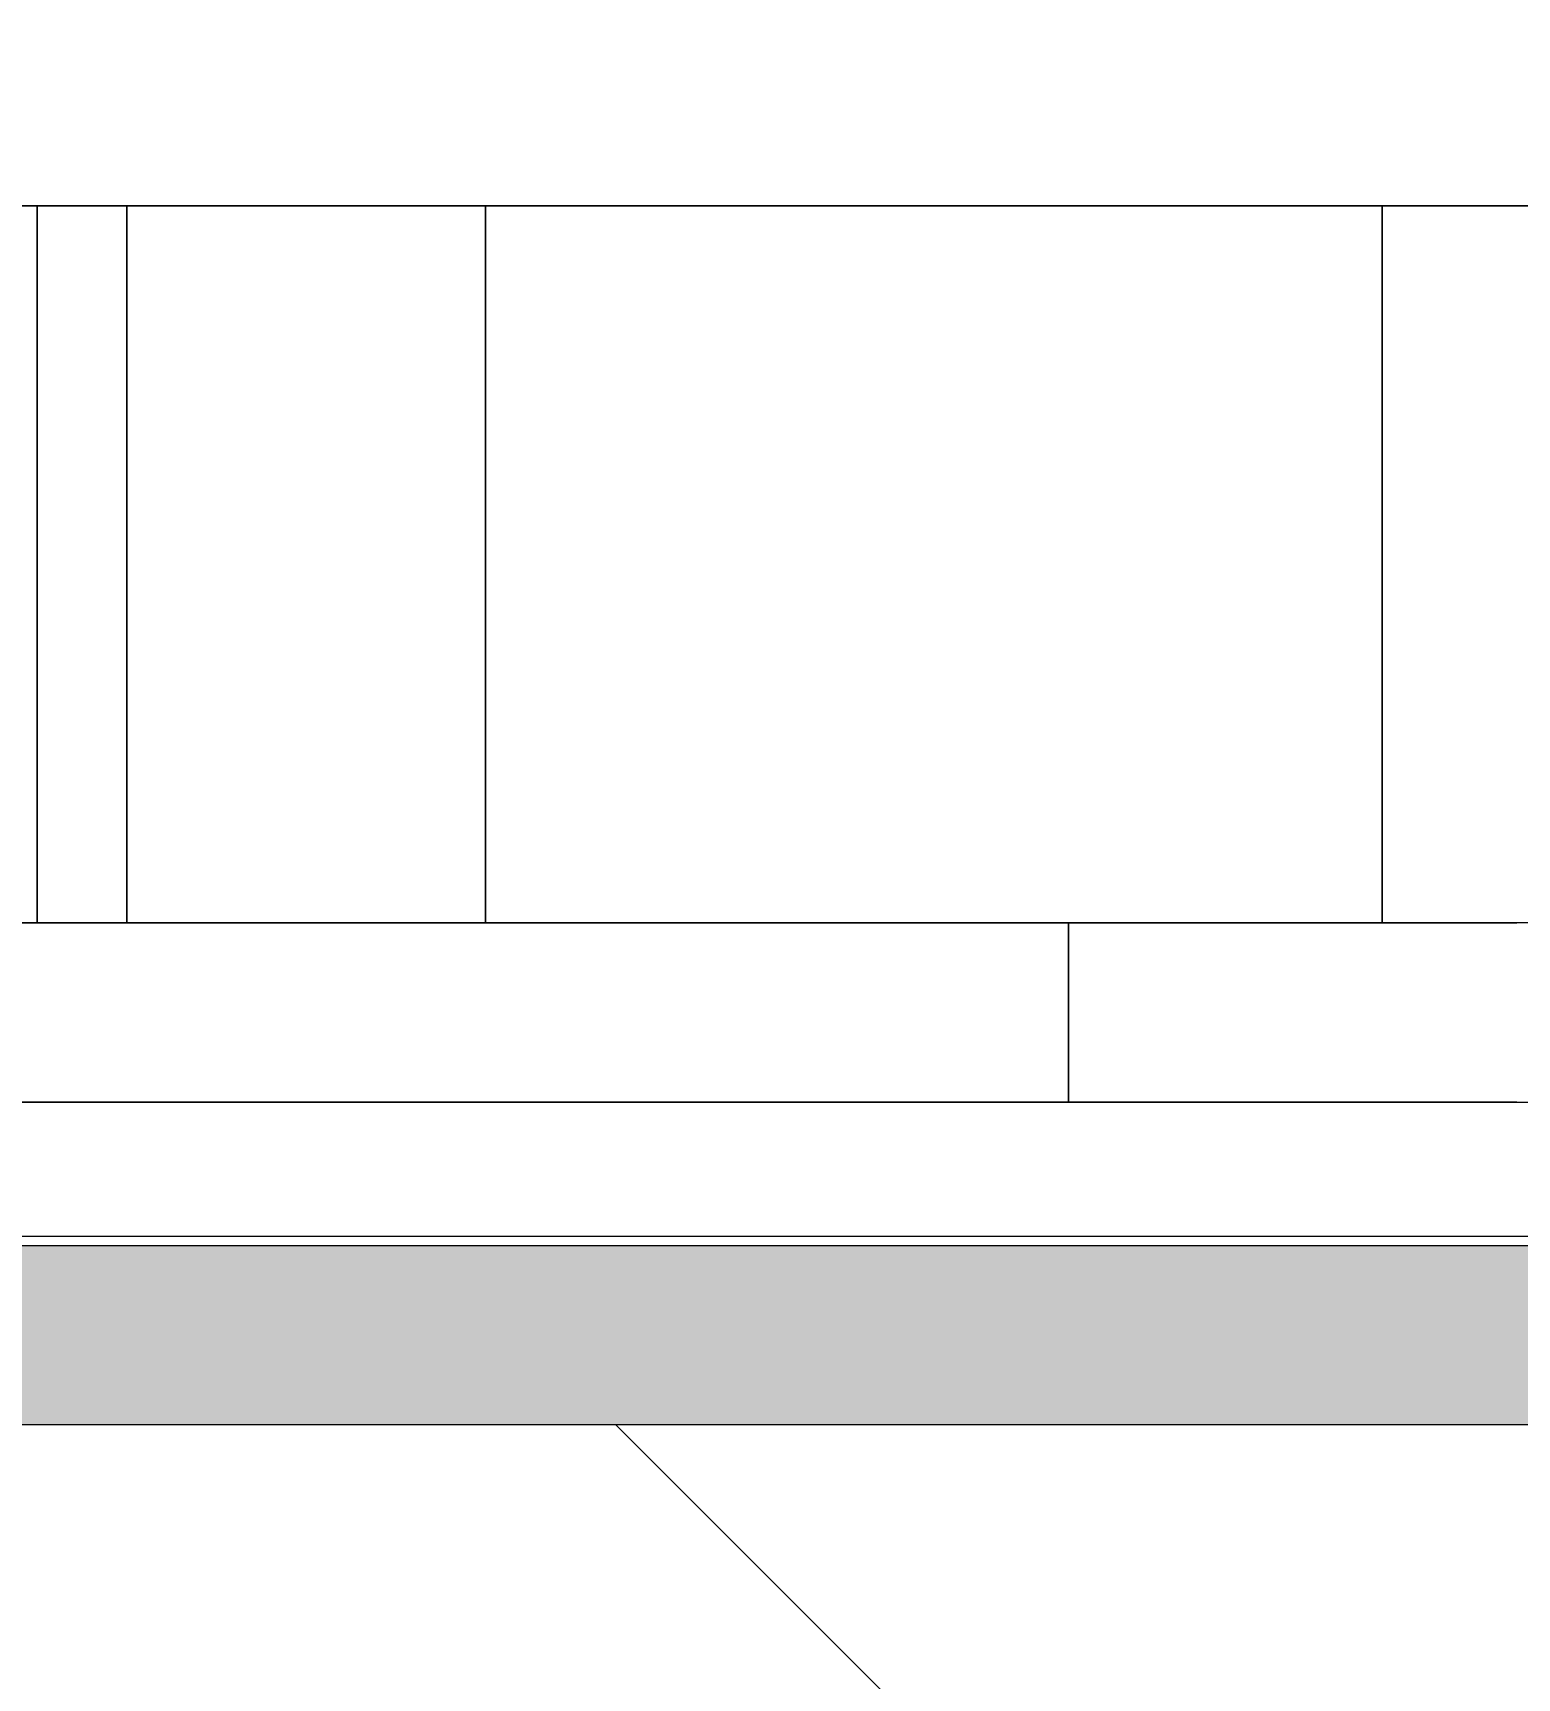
# Model space of a CAD drawing. Header units: millimetres. Extents: x -3724 to 231642, y -8553 to 29017.
# Drawn here: x 11127 to 11292.5, y 7871.7 to 8055.3 of the extents above; entities that cross this region are included whole.
import ezdxf

# ---------------------------------------------------------------- set-up
doc = ezdxf.new("R2010")
doc.units = ezdxf.units.MM
for name, color, linetype, lineweight in [('A-ANNO-DIMS', 7, 'Continuous', 9), ('A-ANNO-DIMS-100', 7, 'Continuous', 9), ('I-WALL', 7, 'Continuous', 9)]:
    doc.layers.add(name, color=color, linetype=linetype, lineweight=lineweight)
for name, color, linetype, lineweight, true_color in [('A-WALL-1', 9, 'Continuous', 9, 0x808080), ('A-WALL-FNSH-1', 9, 'Continuous', 9, 0x808080), ('I-FURN-1', 9, 'Continuous', 9, 0x808080)]:
    doc.layers.add(name, color=color, linetype=linetype, lineweight=lineweight, true_color=true_color)
doc.styles.add('ISOCPEUR', font='isocpeur.ttf', dxfattribs={"width": 0.9, "height": 250})
doc.styles.add('ISOCPEUR_1', font='isocpeur.ttf', dxfattribs={"width": 0.9, "height": 200})
doc.dimstyles.new('ISO-2_0_0_9К_Средний_округл2', dxfattribs={"dimscale": 304.8, "dimtxt": 199.196235, "dimasz": 0.492126, "dimexe": 0.393701, "dimexo": 0, "dimgap": 0, "dimtad": 1, "dimdec": 0, "dimrnd": 10, "dimzin": 0, "dimdsep": 46, "dimtxsty": 'ISOCPEUR_1', "dimblk1": 'OBLIQUE', "dimblk2": 'OBLIQUE', "dimsah": 1, "dimcen": 0.09, "dimdle": 0.393701, "dimazin": 0, "dimtfac": 1, "dimtdec": 4, "dimtix": 1, "dimtmove": 0, "dimatfit": 3, "dimfxl": 1, "dimtvp": 1, "dimtolj": 1, "dimtzin": 0, "dimarcsym": 2})
doc.dimstyles.new('ISO-2_5_0_9К_БОЛЬШОЙ', dxfattribs={"dimscale": 304.8, "dimtxt": 248.995294, "dimasz": 0.492126, "dimexe": 0.393701, "dimexo": 0.984252, "dimgap": 0, "dimtad": 1, "dimdec": 0, "dimrnd": 10, "dimzin": 0, "dimdsep": 46, "dimtxsty": 'ISOCPEUR', "dimblk1": 'OBLIQUE', "dimblk2": 'OBLIQUE', "dimsah": 1, "dimcen": 0.09, "dimdle": 0.393701, "dimazin": 0, "dimtfac": 1, "dimtdec": 4, "dimtix": 1, "dimtmove": 0, "dimatfit": 3, "dimfxl": 1, "dimtvp": 1, "dimtolj": 1, "dimtzin": 0, "dimarcsym": 2})

# ---------------------------------------------------------------- blocks, each defined once
blk = doc.blocks.new('Бизиборд лего - бизиборд 1_21б-32328682-План расстановки мебели и оборудования 1 этажа в осях 1-12')
at = {"layer": 'I-FURN-1'}
for p, q in [((935, 100), (675, 100)), ((675, 100), (935, 100)), ((895, 100), (885, 100)), ((885, 100), (885, 20)), ((885, 20), (885, 100)), ((885, 100), (895, 100)), ((935, 100), (895, 100)), ((895, 100), (935, 100)), ((935, 100), (895, 100)), ((895, 100), (895, 20)), ((895, 20), (895, 100)), ((895, 100), (935, 100)), ((1035, 100), (935, 100)), ((935, 100), (1035, 100)), ((1245, 100), (935, 100)), ((935, 100), (1245, 100)), ((935, 20), (935, 100)), ((935, 100), (935, 20)), ((1035, 20), (1035, 100)), ((1035, 100), (1035, 20)), ((1000, 20), (500, 20)), ((850, 20), (890, 20)), ((890, 20), (850, 20)), ((885, 20), (890, 20)), ((890, 20), (885, 20)), ((885, 20), (890, 20)), ((890, 20), (895, 20)), ((895, 20), (890, 20)), ((890, 20), (895, 20)), ((895, 20), (890, 20)), ((890, 20), (895, 20)), ((895, 20), (890, 20)), ((890, 20), (895, 20)), ((891.34, 20), (890, 20)), ((890, 20), (895, 20)), ((891.34, 20), (890, 20)), ((890, 20), (890.34, 20)), ((890.34, 20), (890, 20)), ((890, 20), (890.34, 20)), ((895, 20), (890, 20)), ((890, 20), (895, 20)), ((895, 20), (890, 20)), ((890, 20), (895, 20)), ((895, 20), (890, 20)), ((890, 20), (895, 20)), ((895, 20), (890, 20)), ((890, 20), (895, 20)), ((895, 20), (890, 20)), ((890, 20), (895, 20)), ((895, 20), (890, 20)), ((890, 20), (895, 20)), ((895, 20), (890, 20)), ((890, 20), (895, 20)), ((895, 20), (890, 20)), ((890, 20), (895, 20)), ((895, 20), (890, 20)), ((890, 20), (902.59, 20)), ((892.93, 20), (890, 20)), ((890, 20), (910, 20)), ((910, 20), (890, 20)), ((890, 20), (910, 20)), ((910, 20), (890, 20)), ((890, 20), (910, 20)), ((910, 20), (890, 20)), ((890, 20), (910, 20)), ((910, 20), (890, 20)), ((890, 20), (910, 20)), ((910, 20), (890, 20)), ((890, 20), (910, 20)), ((890.34, 20), (890, 20)), ((890, 20), (910, 20)), ((891.34, 20), (890, 20)), ((890, 20), (910, 20)), ((892.93, 20), (890, 20)), ((890, 20), (910, 20)), ((910, 20), (890, 20)), ((890, 20), (910, 20)), ((910, 20), (890, 20)), ((890, 20), (890.34, 20)), ((890.34, 20), (890, 20)), ((890.34, 20), (891.34, 20)), ((891.34, 20), (890.34, 20)), ((890.34, 20), (891.34, 20)), ((905, 20), (890.34, 20)), ((890.34, 20), (891.34, 20)), ((891.34, 20), (890.34, 20)), ((891.34, 20), (892.93, 20)), ((892.93, 20), (891.34, 20)), ((891.34, 20), (892.93, 20)), ((892.93, 20), (891.34, 20)), ((891.34, 20), (892.93, 20)), ((895, 20), (891.34, 20)), ((895, 20), (891.34, 20)), ((891.34, 20), (892.93, 20)), ((895, 20), (891.34, 20)), ((891.34, 20), (892.93, 20)), ((902.59, 20), (891.34, 20)), ((891.34, 20), (895, 20)), ((895, 20), (891.34, 20)), ((892.93, 20), (895, 20)), ((892.93, 20), (895, 20)), ((910, 20), (892.93, 20)), ((900, 20), (892.93, 20)), ((893.8, 20), (895, 20)), ((895, 20), (893.8, 20)), ((893.8, 20), (902.59, 20)), ((902.59, 20), (893.8, 20)), ((893.8, 20), (895, 20)), ((895, 20), (902.59, 20)), ((902.59, 20), (895, 20)), ((895, 20), (902.59, 20)), ((902.59, 20), (895, 20)), ((895, 20), (902.59, 20)), ((895, 20), (910, 20)), ((910, 20), (895, 20)), ((895, 20), (902.59, 20)), ((902.59, 20), (895, 20)), ((895, 20), (897.41, 20)), ((897.41, 20), (895, 20)), ((895, 20), (905, 20)), ((910, 20), (895, 20)), ((895, 20), (902.59, 20)), ((900, 20), (895, 20)), ((895, 20), (897.41, 20)), ((905, 20), (895, 20)), ((895, 20), (897.41, 20)), ((900, 20), (895, 20)), ((895, 20), (907.07, 20)), ((897.41, 20), (895, 20)), ((895, 20), (910, 20)), ((910, 20), (895, 20)), ((895, 20), (910, 20)), ((907.07, 20), (895, 20)), ((895, 20), (910, 20)), ((910, 20), (895, 20)), ((895, 20), (905, 20)), ((910, 20), (895, 20)), ((895, 20), (910, 20)), ((900, 20), (895, 20)), ((895, 20), (910, 20)), ((910, 20), (895, 20)), ((895, 20), (910, 20)), ((910, 20), (895, 20)), ((895, 20), (900, 20)), ((900, 20), (895, 20)), ((897.41, 20), (910, 20)), ((907.07, 20), (897.41, 20)), ((897.41, 20), (902.59, 20)), ((897.41, 20), (900, 20)), ((900, 20), (897.41, 20)), ((902.59, 20), (900, 20)), ((900, 20), (902.59, 20)), ((902.59, 20), (900, 20)), ((902.59, 20), (900, 20)), ((910, 20), (900, 20)), ((905, 20), (900, 20)), ((900, 20), (902.59, 20)), ((902.59, 20), (900, 20)), ((902.59, 20), (905, 20)), ((907.07, 20), (902.59, 20)), ((902.59, 20), (909.66, 20)), ((908.66, 20), (902.59, 20)), ((902.59, 20), (907.07, 20)), ((902.59, 20), (905, 20)), ((905, 20), (902.59, 20)), ((907.07, 20), (902.59, 20)), ((902.59, 20), (910, 20)), ((910, 20), (902.59, 20)), ((902.59, 20), (907.07, 20)), ((907.07, 20), (902.59, 20)), ((903.57, 20), (908.66, 20)), ((908.66, 20), (903.57, 20)), ((903.57, 20), (908.66, 20)), ((908.66, 20), (903.57, 20)), ((903.57, 20), (908.66, 20)), ((908.66, 20), (903.57, 20)), ((903.57, 20), (908.66, 20)), ((905, 20), (908.66, 20)), ((905, 20), (910, 20)), ((908.66, 20), (905, 20)), ((905, 20), (907.07, 20)), ((907.07, 20), (905, 20)), ((905, 20), (910, 20)), ((910, 20), (905, 20)), ((910, 20), (905, 20)), ((908.66, 20), (907.07, 20)), ((910, 20), (907.07, 20)), ((907.07, 20), (908.66, 20)), ((907.07, 20), (908.66, 20)), ((908.66, 20), (907.07, 20)), ((907.07, 20), (910, 20)), ((908.66, 20), (907.07, 20)), ((910, 20), (907.07, 20)), ((907.07, 20), (908.66, 20)), ((908.66, 20), (907.07, 20)), ((908.66, 20), (910, 20)), ((910, 20), (908.66, 20)), ((910, 20), (908.66, 20)), ((908.66, 20), (909.66, 20)), ((909.66, 20), (908.66, 20)), ((908.66, 20), (909.66, 20)), ((909.66, 20), (908.66, 20)), ((909.66, 20), (908.66, 20)), ((908.66, 20), (910, 20)), ((910, 20), (908.66, 20)), ((909.66, 20), (910, 20)), ((909.66, 20), (910, 20)), ((910, 20), (909.66, 20)), ((909.66, 20), (910, 20)), ((910, 20), (909.66, 20)), ((910, 20), (909.66, 20)), ((910, 20), (935, 20)), ((935, 20), (910, 20)), ((910, 20), (935, 20)), ((935, 20), (910, 20)), ((910, 20), (935, 20)), ((935, 20), (910, 20)), ((910, 20), (935, 20)), ((935, 20), (950, 20)), ((950, 20), (935, 20)), ((935, 20), (950, 20)), ((950, 20), (935, 20)), ((935, 20), (950, 20)), ((950, 20), (952.93, 20)), ((952.93, 20), (950, 20)), ((950, 20), (957.28, 20)), ((950.34, 20), (950, 20)), ((950, 20), (957.28, 20)), ((957.28, 20), (950, 20)), ((950, 20), (952.93, 20)), ((957.28, 20), (950, 20)), ((950, 20), (950.34, 20)), ((950.34, 20), (950, 20)), ((950, 20), (950.34, 20)), ((952.93, 20), (950, 20)), ((950, 20), (952.93, 20)), ((955, 20), (950, 20)), ((950, 20), (957.28, 20)), ((957.28, 20), (950, 20)), ((950, 20), (957.28, 20)), ((955, 20), (950, 20)), ((950, 20), (957.28, 20)), ((957.28, 20), (950, 20)), ((950, 20), (957.28, 20)), ((957.28, 20), (950, 20)), ((950, 20), (950.34, 20)), ((957.28, 20), (950, 20)), ((950, 20), (957.28, 20)), ((957.28, 20), (950, 20)), ((950, 20), (950.34, 20)), ((957.28, 20), (950, 20)), ((950, 20), (957.28, 20)), ((957.28, 20), (950, 20)), ((950, 20), (957.28, 20)), ((957.28, 20), (950, 20)), ((950, 20), (952.93, 20)), ((957.28, 20), (950, 20)), ((950, 20), (957.28, 20)), ((957.28, 20), (950, 20)), ((950, 20), (957.28, 20)), ((957.28, 20), (950, 20)), ((950, 20), (957.28, 20)), ((957.28, 20), (950, 20)), ((950, 20), (957.28, 20)), ((957.28, 20), (950, 20)), ((950, 20), (957.28, 20)), ((955, 20), (950, 20)), ((950, 20), (957.28, 20)), ((957.28, 20), (950, 20)), ((950, 20), (951.34, 20)), ((951.34, 20), (950, 20)), ((950, 20), (957.28, 20)), ((957.28, 20), (950, 20)), ((950, 20), (957.28, 20)), ((957.28, 20), (950, 20)), ((950, 20), (950.34, 20)), ((950.34, 20), (950, 20)), ((951.34, 20), (950.34, 20)), ((950.34, 20), (951.34, 20)), ((951.34, 20), (950.34, 20)), ((950.34, 20), (955, 20)), ((950.34, 20), (957.28, 20)), ((950.34, 20), (957.28, 20)), ((950.34, 20), (952.93, 20)), ((951.34, 20), (950.34, 20)), ((957.28, 20), (951.34, 20)), ((951.34, 20), (952.93, 20)), ((957.28, 20), (951.34, 20)), ((951.34, 20), (957.28, 20)), ((957.28, 20), (951.34, 20)), ((957.41, 20), (951.34, 20)), ((952.93, 20), (957.28, 20)), ((957.28, 20), (952.93, 20)), ((952.93, 20), (957.28, 20)), ((957.28, 20), (952.93, 20)), ((952.93, 20), (957.28, 20)), ((952.93, 20), (957.28, 20)), ((957.28, 20), (952.93, 20)), ((952.93, 20), (955, 20)), ((952.93, 20), (955, 20)), ((955, 20), (952.93, 20)), ((952.93, 20), (957.28, 20)), ((952.93, 20), (957.28, 20)), ((952.93, 20), (957.41, 20)), ((955, 20), (957.28, 20)), ((955, 20), (957.28, 20)), ((955, 20), (957.28, 20)), ((957.28, 20), (955, 20)), ((957.28, 20), (955, 20)), ((957.28, 20), (955, 20)), ((957.28, 20), (955, 20)), ((957.28, 20), (957.41, 20)), ((957.41, 20), (957.28, 20)), ((957.28, 20), (957.41, 20)), ((957.41, 20), (957.28, 20)), ((957.28, 20), (957.41, 20)), ((957.41, 20), (957.28, 20)), ((957.28, 20), (957.41, 20)), ((957.41, 20), (957.28, 20)), ((957.28, 20), (957.41, 20)), ((957.41, 20), (957.28, 20)), ((957.28, 20), (957.41, 20)), ((957.41, 20), (957.28, 20)), ((957.28, 20), (957.41, 20)), ((957.41, 20), (957.28, 20)), ((957.28, 20), (957.41, 20)), ((957.41, 20), (957.28, 20)), ((957.28, 20), (957.41, 20)), ((957.41, 20), (957.28, 20)), ((957.28, 20), (957.41, 20)), ((957.41, 20), (957.28, 20)), ((957.28, 20), (957.41, 20)), ((957.41, 20), (957.28, 20)), ((957.28, 20), (957.41, 20)), ((957.41, 20), (957.28, 20)), ((957.28, 20), (957.41, 20)), ((957.41, 20), (957.28, 20)), ((957.28, 20), (957.41, 20)), ((957.41, 20), (957.28, 20)), ((957.28, 20), (957.41, 20)), ((957.41, 20), (957.28, 20)), ((957.28, 20), (957.41, 20)), ((957.41, 20), (957.28, 20)), ((957.28, 20), (957.41, 20)), ((957.41, 20), (957.28, 20)), ((957.28, 20), (957.41, 20)), ((957.41, 20), (957.28, 20)), ((957.28, 20), (957.41, 20)), ((957.41, 20), (957.28, 20)), ((957.28, 20), (957.41, 20)), ((957.41, 20), (957.28, 20)), ((957.28, 20), (957.41, 20)), ((957.41, 20), (957.28, 20)), ((957.28, 20), (957.41, 20)), ((957.41, 20), (957.28, 20)), ((957.28, 20), (957.41, 20)), ((957.41, 20), (957.28, 20)), ((957.28, 20), (957.41, 20)), ((957.41, 20), (957.28, 20)), ((957.28, 20), (957.41, 20)), ((957.41, 20), (957.28, 20)), ((957.28, 20), (957.41, 20)), ((957.41, 20), (957.28, 20)), ((957.41, 20), (962.17, 20)), ((962.17, 20), (957.41, 20)), ((957.41, 20), (962.17, 20)), ((962.17, 20), (957.41, 20)), ((957.41, 20), (962.17, 20)), ((957.41, 20), (968.66, 20)), ((968.66, 20), (957.41, 20)), ((957.41, 20), (970, 20)), ((968.66, 20), (957.41, 20)), ((957.41, 20), (970, 20)), ((970, 20), (957.41, 20)), ((957.41, 20), (960, 20)), ((967.07, 20), (957.41, 20)), ((957.41, 20), (960, 20)), ((970, 20), (957.41, 20)), ((957.41, 20), (965, 20)), ((968.66, 20), (957.41, 20)), ((957.41, 20), (962.59, 20)), ((970, 20), (957.41, 20)), ((957.41, 20), (970, 20)), ((970, 20), (957.41, 20)), ((957.41, 20), (970, 20)), ((960, 20), (957.41, 20)), ((957.41, 20), (970, 20)), ((970, 20), (957.41, 20)), ((957.41, 20), (970, 20)), ((970, 20), (957.41, 20)), ((957.41, 20), (970, 20)), ((970, 20), (957.41, 20)), ((957.41, 20), (970, 20)), ((970, 20), (957.41, 20)), ((957.41, 20), (970, 20)), ((970, 20), (957.41, 20)), ((957.41, 20), (970, 20)), ((970, 20), (957.41, 20)), ((957.41, 20), (970, 20)), ((970, 20), (957.41, 20)), ((957.41, 20), (968.66, 20)), ((970, 20), (957.41, 20)), ((957.41, 20), (970, 20)), ((970, 20), (957.41, 20)), ((957.41, 20), (970, 20)), ((970, 20), (957.41, 20)), ((957.41, 20), (970, 20)), ((970, 20), (957.41, 20)), ((957.41, 20), (970, 20)), ((970, 20), (957.41, 20)), ((957.41, 20), (970, 20)), ((967.07, 20), (957.41, 20)), ((957.41, 20), (970, 20)), ((970, 20), (957.41, 20)), ((957.41, 20), (970, 20)), ((970, 20), (957.41, 20)), ((957.41, 20), (970, 20)), ((970, 20), (957.41, 20)), ((957.41, 20), (970, 20)), ((970, 20), (957.41, 20)), ((957.41, 20), (960, 20)), ((965, 20), (957.41, 20)), ((960, 20), (962.59, 20)), ((960, 20), (962.59, 20)), ((969.66, 20), (960, 20)), ((960, 20), (962.59, 20)), ((962.59, 20), (968.66, 20)), ((968.66, 20), (962.59, 20)), ((962.59, 20), (968.66, 20)), ((968.66, 20), (962.59, 20)), ((962.59, 20), (968.66, 20)), ((962.59, 20), (965, 20)), ((962.59, 20), (968.66, 20)), ((962.59, 20), (965, 20)), ((962.59, 20), (965, 20)), ((965, 20), (967.07, 20)), ((965, 20), (970, 20)), ((965, 20), (970, 20)), ((965, 20), (967.07, 20)), ((969.66, 20), (965, 20)), ((967.07, 20), (968.66, 20)), ((970, 20), (967.07, 20)), ((970, 20), (967.07, 20)), ((967.07, 20), (968.66, 20)), ((968.66, 20), (970, 20)), ((970, 20), (968.66, 20)), ((970, 20), (968.66, 20)), ((968.66, 20), (970, 20)), ((968.66, 20), (970, 20)), ((969.66, 20), (968.66, 20)), ((968.66, 20), (970, 20)), ((968.66, 20), (969.66, 20)), ((970, 20), (969.66, 20)), ((970, 20), (969.66, 20)), ((969.66, 20), (970, 20)), ((970, 20), (969.66, 20)), ((970, 20), (1030, 20)), ((1030, 20), (970, 20)), ((970, 20), (1030, 20)), ((1030, 20), (970, 20)), ((970, 20), (1000, 20)), ((1500, 20), (1000, 20)), ((1000, 20), (1000, 0)), ((1000, 0), (1000, 20)), ((1000, 20), (1030, 20)), ((1000, 0), (1000, 20)), ((1000, 20), (1000, 0)), ((1030, 20), (1030.34, 20)), ((1035, 20), (1030, 20)), ((1030, 20), (1030.34, 20)), ((1032.93, 20), (1030, 20)), ((1030, 20), (1035, 20)), ((1035, 20), (1030, 20)), ((1030, 20), (1035, 20)), ((1035, 20), (1030, 20)), ((1030, 20), (1035, 20)), ((1035, 20), (1030, 20)), ((1030, 20), (1035, 20)), ((1035, 20), (1030, 20)), ((1030, 20), (1035, 20)), ((1031.34, 20), (1030, 20)), ((1030, 20), (1050, 20)), ((1050, 20), (1030, 20)), ((1030, 20), (1030.34, 20)), ((1032.93, 20), (1030, 20)), ((1030, 20), (1050, 20)), ((1050, 20), (1030, 20)), ((1030, 20), (1050, 20)), ((1050, 20), (1030, 20)), ((1030, 20), (1049.66, 20)), ((1050, 20), (1030, 20)), ((1030, 20), (1050, 20)), ((1050, 20), (1030, 20)), ((1030, 20), (1032.93, 20)), ((1050, 20), (1030, 20)), ((1030, 20), (1050, 20)), ((1050, 20), (1030, 20)), ((1030, 20), (1050, 20)), ((1049.66, 20), (1030, 20)), ((1030, 20), (1050, 20)), ((1050, 20), (1030, 20)), ((1030, 20), (1050, 20)), ((1050, 20), (1030, 20)), ((1030, 20), (1037.41, 20)), ((1050, 20), (1030, 20)), ((1030, 20), (1035, 20)), ((1030.34, 20), (1030, 20)), ((1030, 20), (1037.41, 20)), ((1050, 20), (1030, 20)), ((1030, 20), (1050, 20)), ((1050, 20), (1030, 20)), ((1030, 20), (1031.34, 20)), ((1050, 20), (1030, 20)), ((1030, 20), (1050, 20)), ((1050, 20), (1030, 20)), ((1030, 20), (1050, 20)), ((1050, 20), (1030, 20)), ((1030, 20), (1050, 20)), ((1050, 20), (1030, 20)), ((1030, 20), (1048.66, 20)), ((1030.34, 20), (1030, 20)), ((1030.34, 20), (1035, 20)), ((1030.34, 20), (1032.93, 20)), ((1030.34, 20), (1040, 20)), ((1048.66, 20), (1030.34, 20)), ((1035, 20), (1030.34, 20)), ((1031.34, 20), (1035, 20)), ((1035, 20), (1031.34, 20)), ((1031.34, 20), (1040, 20)), ((1040, 20), (1031.34, 20)), ((1031.34, 20), (1035, 20)), ((1045, 20), (1031.34, 20)), ((1031.34, 20), (1050, 20)), ((1032.93, 20), (1035, 20)), ((1035, 20), (1032.93, 20)), ((1035, 20), (1032.93, 20)), ((1032.93, 20), (1050, 20)), ((1035, 20), (1040, 20)), ((1035, 20), (1050, 20)), ((1050, 20), (1035, 20)), ((1035, 20), (1050, 20)), ((1050, 20), (1035, 20)), ((1035, 20), (1045, 20)), ((1042.59, 20), (1035, 20)), ((1035, 20), (1050, 20)), ((1050, 20), (1035, 20)), ((1035, 20), (1042.59, 20)), ((1050, 20), (1035, 20)), ((1035, 20), (1050, 20)), ((1050, 20), (1035, 20)), ((1035, 20), (1050, 20)), ((1037.41, 20), (1035, 20)), ((1035, 20), (1050, 20)), ((1037.41, 20), (1035, 20)), ((1040, 20), (1037.41, 20)), ((1037.41, 20), (1047.07, 20)), ((1037.41, 20), (1042.59, 20)), ((1040, 20), (1037.41, 20)), ((1040, 20), (1045, 20)), ((1042.59, 20), (1040, 20)), ((1042.59, 20), (1040, 20)), ((1040.3, 20), (1048.66, 20)), ((1048.66, 20), (1040.3, 20)), ((1040.3, 20), (1048.66, 20)), ((1050, 20), (1042.59, 20)), ((1042.59, 20), (1050, 20)), ((1045, 20), (1042.59, 20)), ((1042.59, 20), (1050, 20)), ((1050, 20), (1042.59, 20)), ((1045, 20), (1050, 20)), ((1050, 20), (1045, 20)), ((1045, 20), (1047.07, 20)), ((1048.66, 20), (1045, 20)), ((1047.07, 20), (1049.66, 20)), ((1047.07, 20), (1050, 20)), ((1049.66, 20), (1048.66, 20)), ((1050, 20), (1048.66, 20)), ((1048.66, 20), (1049.66, 20)), ((1049.66, 20), (1050, 20)), ((1050, 20), (1049.66, 20)), ((1049.66, 20), (1050, 20)), ((1050, 20), (1049.66, 20)), ((1049.66, 20), (1050, 20)), ((500, 0), (1000, 0)), ((890, 0), (850, 0)), ((850, 0), (890, 0)), ((890, 0), (850, 0)), ((897.41, 0), (890, 0)), ((890, 0), (891.34, 0)), ((890.34, 0), (890, 0)), ((890, 0), (892.93, 0)), ((890.34, 0), (890, 0)), ((890, 0), (892.93, 0)), ((890.34, 0), (890, 0)), ((890, 0), (890.34, 0)), ((890.34, 0), (890, 0)), ((890, 0), (897.41, 0)), ((890.34, 0), (890, 0)), ((890, 0), (890.34, 0)), ((890.34, 0), (890, 0)), ((890, 0), (890.34, 0)), ((910, 0), (890, 0)), ((890, 0), (890.34, 0)), ((910, 0), (890, 0)), ((890, 0), (910, 0)), ((910, 0), (890, 0)), ((890, 0), (910, 0)), ((909.66, 0), (890, 0)), ((890, 0), (895, 0)), ((910, 0), (890, 0)), ((890, 0), (910, 0)), ((910, 0), (890, 0)), ((890, 0), (910, 0)), ((910, 0), (890, 0)), ((890, 0), (910, 0)), ((910, 0), (890, 0)), ((890, 0), (910, 0)), ((910, 0), (890, 0)), ((890, 0), (910, 0)), ((910, 0), (890, 0)), ((890, 0), (910, 0)), ((910, 0), (890, 0)), ((890, 0), (910, 0)), ((910, 0), (890, 0)), ((890, 0), (910, 0)), ((910, 0), (890, 0)), ((890, 0), (910, 0)), ((910, 0), (890, 0)), ((890, 0), (910, 0)), ((910, 0), (890, 0)), ((890, 0), (910, 0)), ((890.34, 0), (890, 0)), ((890, 0), (910, 0)), ((891.34, 0), (890, 0)), ((890, 0), (895, 0)), ((910, 0), (890, 0)), ((890, 0), (910, 0)), ((910, 0), (890, 0)), ((890, 0), (910, 0)), ((907.07, 0), (890, 0)), ((890, 0), (890.34, 0)), ((900, 0), (890.34, 0)), ((910, 0), (890.34, 0)), ((897.41, 0), (890.34, 0)), ((890.34, 0), (892.93, 0)), ((910, 0), (890.34, 0)), ((891.34, 0), (890.34, 0)), ((890.34, 0), (891.34, 0)), ((891.34, 0), (890.34, 0)), ((890.34, 0), (891.34, 0)), ((890.34, 0), (891.34, 0)), ((910, 0), (890.34, 0)), ((890.34, 0), (909.66, 0)), ((892.93, 0), (891.34, 0)), ((891.34, 0), (892.93, 0)), ((892.93, 0), (891.34, 0)), ((891.34, 0), (892.93, 0)), ((892.93, 0), (891.34, 0)), ((891.34, 0), (892.93, 0)), ((892.93, 0), (891.34, 0)), ((891.34, 0), (892.93, 0)), ((891.34, 0), (892.93, 0)), ((895, 0), (891.34, 0)), ((892.93, 0), (905, 0)), ((892.93, 0), (910, 0)), ((892.93, 0), (910, 0)), ((892.93, 0), (905, 0)), ((895, 0), (892.93, 0)), ((892.93, 0), (895, 0)), ((895, 0), (892.93, 0)), ((892.93, 0), (895, 0)), ((892.93, 0), (895, 0)), ((902.59, 0), (893.8, 0)), ((893.8, 0), (902.59, 0)), ((902.59, 0), (893.8, 0)), ((897.41, 0), (895, 0)), ((895, 0), (897.41, 0)), ((897.41, 0), (895, 0)), ((895, 0), (897.41, 0)), ((895, 0), (900, 0)), ((895, 0), (905, 0)), ((910, 0), (895, 0)), ((895, 0), (908.66, 0)), ((905, 0), (897.41, 0)), ((910, 0), (897.41, 0)), ((897.41, 0), (910, 0)), ((900, 0), (897.41, 0)), ((897.41, 0), (900, 0)), ((900, 0), (897.41, 0)), ((897.41, 0), (900, 0)), ((910, 0), (900, 0)), ((902.59, 0), (900, 0)), ((900, 0), (902.59, 0)), ((902.59, 0), (900, 0)), ((900, 0), (902.59, 0)), ((900, 0), (902.59, 0)), ((905, 0), (902.59, 0)), ((902.59, 0), (905, 0)), ((905, 0), (902.59, 0)), ((902.59, 0), (905, 0)), ((902.59, 0), (908.66, 0)), ((908.45, 0), (903.57, 0)), ((903.57, 0), (908.45, 0)), ((908.45, 0), (903.57, 0)), ((909.66, 0), (905, 0)), ((905, 0), (907.07, 0)), ((905, 0), (908.66, 0)), ((907.07, 0), (905, 0)), ((905, 0), (907.07, 0)), ((907.07, 0), (905, 0)), ((905, 0), (910, 0)), ((905, 0), (910, 0)), ((907.07, 0), (908.66, 0)), ((908.66, 0), (907.07, 0)), ((907.07, 0), (908.66, 0)), ((908.66, 0), (907.07, 0)), ((910, 0), (907.07, 0)), ((908.66, 0), (909.66, 0)), ((908.66, 0), (910, 0)), ((909.66, 0), (908.66, 0)), ((908.66, 0), (909.66, 0)), ((909.66, 0), (908.66, 0)), ((908.66, 0), (910, 0)), ((908.66, 0), (910, 0)), ((910, 0), (909.66, 0)), ((909.66, 0), (910, 0)), ((910, 0), (909.66, 0)), ((909.66, 0), (910, 0)), ((910, 0), (909.66, 0)), ((910, 0), (909.66, 0)), ((909.66, 0), (910, 0)), ((950, 0), (910, 0)), ((910, 0), (950, 0)), ((950, 0), (910, 0)), ((950.34, 0), (950, 0)), ((950, 0), (950.34, 0)), ((970, 0), (950, 0)), ((950, 0), (970, 0)), ((970, 0), (950, 0)), ((950, 0), (970, 0)), ((969.66, 0), (950, 0)), ((950, 0), (952.93, 0)), ((970, 0), (950, 0)), ((950, 0), (957.41, 0)), ((960, 0), (950, 0)), ((950, 0), (960, 0)), ((970, 0), (950, 0)), ((950, 0), (962.59, 0)), ((970, 0), (950, 0)), ((950, 0), (970, 0)), ((970, 0), (950, 0)), ((950, 0), (970, 0)), ((950.34, 0), (950, 0)), ((950, 0), (952.93, 0)), ((970, 0), (950, 0)), ((950, 0), (970, 0)), ((970, 0), (950, 0)), ((950, 0), (970, 0)), ((970, 0), (950, 0)), ((950, 0), (970, 0)), ((950.34, 0), (950, 0)), ((950, 0), (952.93, 0)), ((970, 0), (950, 0)), ((950, 0), (951.34, 0)), ((970, 0), (950, 0)), ((950, 0), (951.34, 0)), ((970, 0), (950, 0)), ((950, 0), (970, 0)), ((970, 0), (950, 0)), ((950, 0), (970, 0)), ((970, 0), (950, 0)), ((950, 0), (955, 0)), ((970, 0), (950, 0)), ((950, 0), (960, 0)), ((970, 0), (950, 0)), ((950, 0), (970, 0)), ((970, 0), (950, 0)), ((950, 0), (970, 0)), ((957.41, 0), (950, 0)), ((950, 0), (955, 0)), ((951.34, 0), (950, 0)), ((950, 0), (970, 0)), ((957.41, 0), (950, 0)), ((950, 0), (970, 0)), ((970, 0), (950, 0)), ((950, 0), (970, 0)), ((950.34, 0), (950, 0)), ((950, 0), (950.34, 0)), ((951.34, 0), (950.34, 0)), ((950.34, 0), (951.34, 0)), ((960, 0), (950.34, 0)), ((955, 0), (950.34, 0)), ((951.34, 0), (950.34, 0)), ((950.34, 0), (951.34, 0)), ((952.93, 0), (951.34, 0)), ((951.34, 0), (952.93, 0)), ((951.34, 0), (970, 0)), ((951.34, 0), (952.93, 0)), ((955, 0), (951.34, 0)), ((952.93, 0), (951.34, 0)), ((951.34, 0), (952.93, 0)), ((957.28, 0), (952.93, 0)), ((952.93, 0), (957.28, 0)), ((957.28, 0), (952.93, 0)), ((955, 0), (952.93, 0)), ((952.93, 0), (955, 0)), ((952.93, 0), (955, 0)), ((952.93, 0), (955, 0)), ((952.93, 0), (970, 0)), ((952.93, 0), (955, 0)), ((955, 0), (952.93, 0)), ((952.93, 0), (955, 0)), ((960, 0), (955, 0)), ((955, 0), (965, 0)), ((955, 0), (957.41, 0)), ((955, 0), (960, 0)), ((970, 0), (955, 0)), ((955, 0), (957.41, 0)), ((955, 0), (967.07, 0)), ((955, 0), (970, 0)), ((962.59, 0), (955, 0)), ((957.41, 0), (955, 0)), ((955, 0), (957.41, 0)), ((962.17, 0), (957.41, 0)), ((957.41, 0), (962.17, 0)), ((962.17, 0), (957.41, 0)), ((957.41, 0), (970, 0)), ((957.41, 0), (960, 0)), ((957.41, 0), (960, 0)), ((970, 0), (957.41, 0)), ((970, 0), (957.41, 0)), ((960, 0), (957.41, 0)), ((957.41, 0), (960, 0)), ((962.59, 0), (960, 0)), ((960, 0), (970, 0)), ((967.07, 0), (960, 0)), ((960, 0), (970, 0)), ((970, 0), (960, 0)), ((960, 0), (969.66, 0)), ((960, 0), (970, 0)), ((960, 0), (970, 0)), ((962.59, 0), (960, 0)), ((960, 0), (962.59, 0)), ((968.66, 0), (962.59, 0)), ((962.59, 0), (968.66, 0)), ((968.66, 0), (962.59, 0)), ((965, 0), (962.59, 0)), ((962.59, 0), (965, 0)), ((965, 0), (962.59, 0)), ((965, 0), (962.59, 0)), ((962.59, 0), (965, 0)), ((967.07, 0), (965, 0)), ((965, 0), (967.07, 0)), ((965, 0), (967.07, 0)), ((967.07, 0), (965, 0)), ((967.07, 0), (965, 0)), ((965, 0), (967.07, 0)), ((968.66, 0), (967.07, 0)), ((967.07, 0), (968.66, 0)), ((969.66, 0), (967.07, 0)), ((967.07, 0), (968.66, 0)), ((967.07, 0), (969.66, 0)), ((969.66, 0), (967.07, 0)), ((968.66, 0), (967.07, 0)), ((967.07, 0), (968.66, 0)), ((969.66, 0), (968.66, 0)), ((968.66, 0), (970, 0)), ((968.66, 0), (969.66, 0)), ((969.66, 0), (968.66, 0)), ((968.66, 0), (969.66, 0)), ((970, 0), (969.66, 0)), ((970, 0), (969.66, 0)), ((970, 0), (969.66, 0)), ((969.66, 0), (970, 0)), ((969.66, 0), (970, 0)), ((969.66, 0), (970, 0)), ((970, 0), (969.66, 0)), ((970, 0), (969.66, 0)), ((969.66, 0), (970, 0)), ((1030, 0), (970, 0)), ((970, 0), (1030, 0)), ((1000, 0), (970, 0)), ((1000, 0), (1500, 0)), ((1030, 0), (1000, 0)), ((1050, 0), (1030, 0)), ((1030, 0), (1049.66, 0)), ((1031.34, 0), (1030, 0)), ((1030, 0), (1032.93, 0)), ((1030.34, 0), (1030, 0)), ((1030, 0), (1030.34, 0)), ((1050, 0), (1030, 0)), ((1030, 0), (1050, 0)), ((1045, 0), (1030, 0)), ((1030, 0), (1031.34, 0)), ((1031.34, 0), (1030, 0)), ((1030, 0), (1030.34, 0)), ((1050, 0), (1030, 0)), ((1030, 0), (1050, 0)), ((1032.93, 0), (1030, 0)), ((1030, 0), (1031.34, 0)), ((1050, 0), (1030, 0)), ((1030, 0), (1050, 0)), ((1050, 0), (1030, 0)), ((1030, 0), (1035, 0)), ((1050, 0), (1030, 0)), ((1030, 0), (1050, 0)), ((1050, 0), (1030, 0)), ((1030, 0), (1050, 0)), ((1050, 0), (1030, 0)), ((1030, 0), (1050, 0)), ((1050, 0), (1030, 0)), ((1030, 0), (1031.34, 0)), ((1050, 0), (1030, 0)), ((1030, 0), (1050, 0)), ((1050, 0), (1030, 0)), ((1030, 0), (1050, 0)), ((1050, 0), (1030, 0)), ((1030, 0), (1050, 0)), ((1050, 0), (1030, 0)), ((1030, 0), (1050, 0)), ((1050, 0), (1030, 0)), ((1030, 0), (1050, 0)), ((1050, 0), (1030, 0)), ((1030, 0), (1050, 0)), ((1030.34, 0), (1030, 0)), ((1030, 0), (1030.34, 0)), ((1050, 0), (1030, 0)), ((1030, 0), (1050, 0)), ((1032.93, 0), (1030, 0)), ((1030, 0), (1030.34, 0)), ((1031.34, 0), (1030, 0)), ((1030, 0), (1030.34, 0)), ((1050, 0), (1030, 0)), ((1030, 0), (1050, 0)), ((1050, 0), (1030, 0)), ((1030, 0), (1050, 0)), ((1030.34, 0), (1030, 0)), ((1030, 0), (1030.34, 0)), ((1031.34, 0), (1030.34, 0)), ((1030.34, 0), (1045, 0)), ((1030.34, 0), (1031.34, 0)), ((1031.34, 0), (1030.34, 0)), ((1030.34, 0), (1031.34, 0)), ((1030.34, 0), (1037.41, 0)), ((1030.34, 0), (1031.34, 0)), ((1050, 0), (1030.34, 0)), ((1030.34, 0), (1037.41, 0)), ((1040, 0), (1031.34, 0)), ((1031.34, 0), (1040, 0)), ((1040, 0), (1031.34, 0)), ((1032.93, 0), (1031.34, 0)), ((1047.07, 0), (1031.34, 0)), ((1031.34, 0), (1050, 0)), ((1050, 0), (1031.34, 0)), ((1031.34, 0), (1032.93, 0)), ((1031.34, 0), (1042.59, 0)), ((1031.34, 0), (1050, 0)), ((1032.93, 0), (1031.34, 0)), ((1031.34, 0), (1037.41, 0)), ((1037.41, 0), (1031.34, 0)), ((1031.34, 0), (1040, 0)), ((1042.59, 0), (1032.93, 0)), ((1032.93, 0), (1035, 0)), ((1032.93, 0), (1040, 0)), ((1035, 0), (1032.93, 0)), ((1035, 0), (1032.93, 0)), ((1050, 0), (1032.93, 0)), ((1035, 0), (1037.41, 0)), ((1047.07, 0), (1035, 0)), ((1035, 0), (1050, 0)), ((1050, 0), (1035, 0)), ((1037.41, 0), (1040, 0)), ((1037.41, 0), (1047.07, 0)), ((1037.41, 0), (1040, 0)), ((1040, 0), (1037.41, 0)), ((1037.41, 0), (1047.07, 0)), ((1040, 0), (1050, 0)), ((1040, 0), (1042.59, 0)), ((1040, 0), (1045, 0)), ((1045, 0), (1040, 0)), ((1040, 0), (1042.59, 0)), ((1048.66, 0), (1040.3, 0)), ((1040.3, 0), (1048.66, 0)), ((1048.66, 0), (1040.3, 0)), ((1050, 0), (1042.59, 0)), ((1042.59, 0), (1045, 0)), ((1042.59, 0), (1050, 0)), ((1042.59, 0), (1049.66, 0)), ((1045, 0), (1049.66, 0)), ((1049.66, 0), (1045, 0)), ((1045, 0), (1047.07, 0)), ((1045, 0), (1049.66, 0)), ((1050, 0), (1045, 0)), ((1050, 0), (1047.07, 0)), ((1047.07, 0), (1048.66, 0)), ((1048.66, 0), (1047.07, 0)), ((1047.07, 0), (1048.66, 0)), ((1047.07, 0), (1050, 0)), ((1048.66, 0), (1050, 0)), ((1049.66, 0), (1048.66, 0)), ((1048.66, 0), (1050, 0)), ((1049.66, 0), (1050, 0)), ((1049.66, 0), (1050, 0)), ((1050, 0), (1049.66, 0)), ((1050, 0), (1049.66, 0)), ((1049.66, 0), (1050, 0)), ((1049.66, 0), (1050, 0))]:
    blk.add_line(p, q, dxfattribs=at)
blk = doc.blocks.new('DIMBLOCK113-План расстановки мебели и оборудования 1 этажа в осях 1-12')
at = {"layer": 'A-ANNO-DIMS-100'}
for p, q in [((10242.5, 8036), (10242.5, 8416.23)), ((12825, 8402.3), (12825, 8176.23)), ((12825, 8296.23), (12825, 8402.3)), ((10242.5, 8296.23), (12945, 8296.23)), ((10242.5, 8296.23), (10242.5, 8036))]:
    blk.add_line(p, q, dxfattribs=at)
at = {"layer": 'A-ANNO-DIMS-100', "lineweight": 20}
for p, q in [((10242.5, 8296.23), (10317.5, 8371.23)), ((12825, 8296.23), (12900, 8371.23)), ((10242.5, 8296.23), (10167.5, 8221.23)), ((12825, 8296.23), (12750, 8221.23))]:
    blk.add_line(p, q, dxfattribs=at)
at = {"layer": 'A-ANNO-DIMS-100', "color": 0, "insert": (11361.37, 8557.52), "char_height": 200, "width": 413.7153, "attachment_point": 1, "line_spacing_factor": 1.149209, "style": 'ISOCPEUR_1'}
blk.add_mtext('1/2', dxfattribs=at)
blk = doc.blocks.new('_Oblique')
at = {"color": 0, "linetype": 'ByBlock', "lineweight": -2}
blk.add_line((-0.5, -0.5), (0.5, 0.5), dxfattribs=at)
blk = doc.blocks.new('DIMBLOCK114-План расстановки мебели и оборудования 1 этажа в осях 1-12')
at = {"layer": 'A-ANNO-DIMS-100'}
for p, q in [((7660, 8200), (7660, 9383.39)), ((12825, 8683), (12825, 9383.39)), ((7540, 9263.39), (12945, 9263.39)), ((7660, 9263.39), (7660, 8200)), ((12825, 9263.39), (12825, 8683))]:
    blk.add_line(p, q, dxfattribs=at)
at = {"layer": 'A-ANNO-DIMS-100', "lineweight": 20}
for p, q in [((7660, 9263.39), (7735, 9338.39)), ((12825, 9263.39), (12900, 9338.39)), ((7660, 9263.39), (7585, 9188.39)), ((12825, 9263.39), (12750, 9188.39))]:
    blk.add_line(p, q, dxfattribs=at)
at = {"layer": 'A-ANNO-DIMS-100', "color": 0, "insert": (9948.02, 9590), "char_height": 250, "width": 706.7636, "attachment_point": 1, "line_spacing_factor": 1.149209, "style": 'ISOCPEUR'}
blk.add_mtext('5170', dxfattribs=at)

msp = doc.modelspace()

# ---------------------------------------------------------------- hatches: boundary and pattern name
at = {"layer": 'I-WALL'}
h = msp.add_hatch(dxfattribs=at)
h.set_pattern_fill('FP_103', color=256, style=0, pattern_type=2)
h.set_pattern_definition([(0, (0, 0), (121.92, 30.48), [10.058, -81.382, 10.058, -81.382, -487.68]), (0, (0, 0), (121.92, 30.48), [-182.88, 10.058, -172.822, 10.058, -81.382, -213.36]), (0, (0, 0), (121.92, 30.48), [-457.2, 10.058, -50.902, 10.058, -142.342]), (120, (45.72, 15.24), (-87.356454, 90.34582), [10.058, -81.382, 10.058, -81.382, -487.68]), (120, (45.72, 15.24), (-87.356454, 90.34582), [-182.88, 10.058, -172.822, 10.058, -81.382, -213.36]), (120, (45.72, 15.24), (-87.356454, 90.34582), [-457.2, 10.058, -50.902, 10.058, -142.342]), (240, (60.96, 76.2), (-34.563546, -120.82582), [10.058, -81.382, 10.058, -81.382, -487.68]), (240, (60.96, 76.2), (-34.563546, -120.82582), [-182.88, 10.058, -172.822, 10.058, -81.382, -213.36]), (240, (60.96, 76.2), (-34.563546, -120.82582), [-457.2, 10.058, -50.902, 10.058, -142.342])])
h.paths.add_polyline_path([(12760, 7900), (12760, 7920), (7660, 7920), (7660, 7900), (12376.65, 7900)])
h = msp.add_hatch(dxfattribs=at)
h.set_pattern_fill('FP_16', color=256, style=0, pattern_type=2)
h.set_pattern_definition([(135, (0, 0), (-70.7107, -70.7107), [])])
h.paths.add_polyline_path([(8260, 7700), (12160, 7700), (12160, 7900), (8260, 7900)])

# ---------------------------------------------------------------- linework, layer by layer
at = {"layer": 'A-WALL-1'}
msp.add_line((12160, 7900), (8260, 7900), dxfattribs=at)
at = {"layer": 'A-WALL-FNSH-1'}
for p, q in [((12825, 7921), (7660, 7921)), ((7660, 7920), (12825, 7920))]:
    msp.add_line(p, q, dxfattribs=at)

# ---------------------------------------------------------------- block references
at = {"layer": 'I-FURN-1'}
msp.add_blockref('Бизиборд лего - бизиборд 1_21б-32328682-План расстановки мебели и оборудования 1 этажа в осях 1-12', (10242.5, 7936), dxfattribs=at)

# ---------------------------------------------------------------- dimensions: what is measured, and where the dimension line sits
at = {"layer": 'A-ANNO-DIMS'}
dim = msp.add_linear_dim(base=(12825, 9263.39), p1=(7660, 7900), p2=(12825, 8383), dimstyle='ISO-2_5_0_9К_БОЛЬШОЙ', override={"dimpost": '<>', "dimfxl": 5187.534482}, dxfattribs=at)
dim.commit()
dim.dimension.update_dxf_attribs({"geometry": 'DIMBLOCK114-План расстановки мебели и оборудования 1 этажа в осях 1-12', "text_midpoint": (10242.5, 9388.39)})
dim = msp.add_linear_dim(base=(12825, 8296.23), p1=(10242.5, 8036), p2=(12825, 8402.3), text='1/2', dimstyle='ISO-2_0_0_9К_Средний_округл2', override={"dimpost": '<>', "dimfxl": 2608.347815}, dxfattribs=at)
dim.commit()
dim.dimension.update_dxf_attribs({"geometry": 'DIMBLOCK113-План расстановки мебели и оборудования 1 этажа в осях 1-12', "text_midpoint": (11533.75, 8396.23)})

doc.saveas('drawing.dxf')
